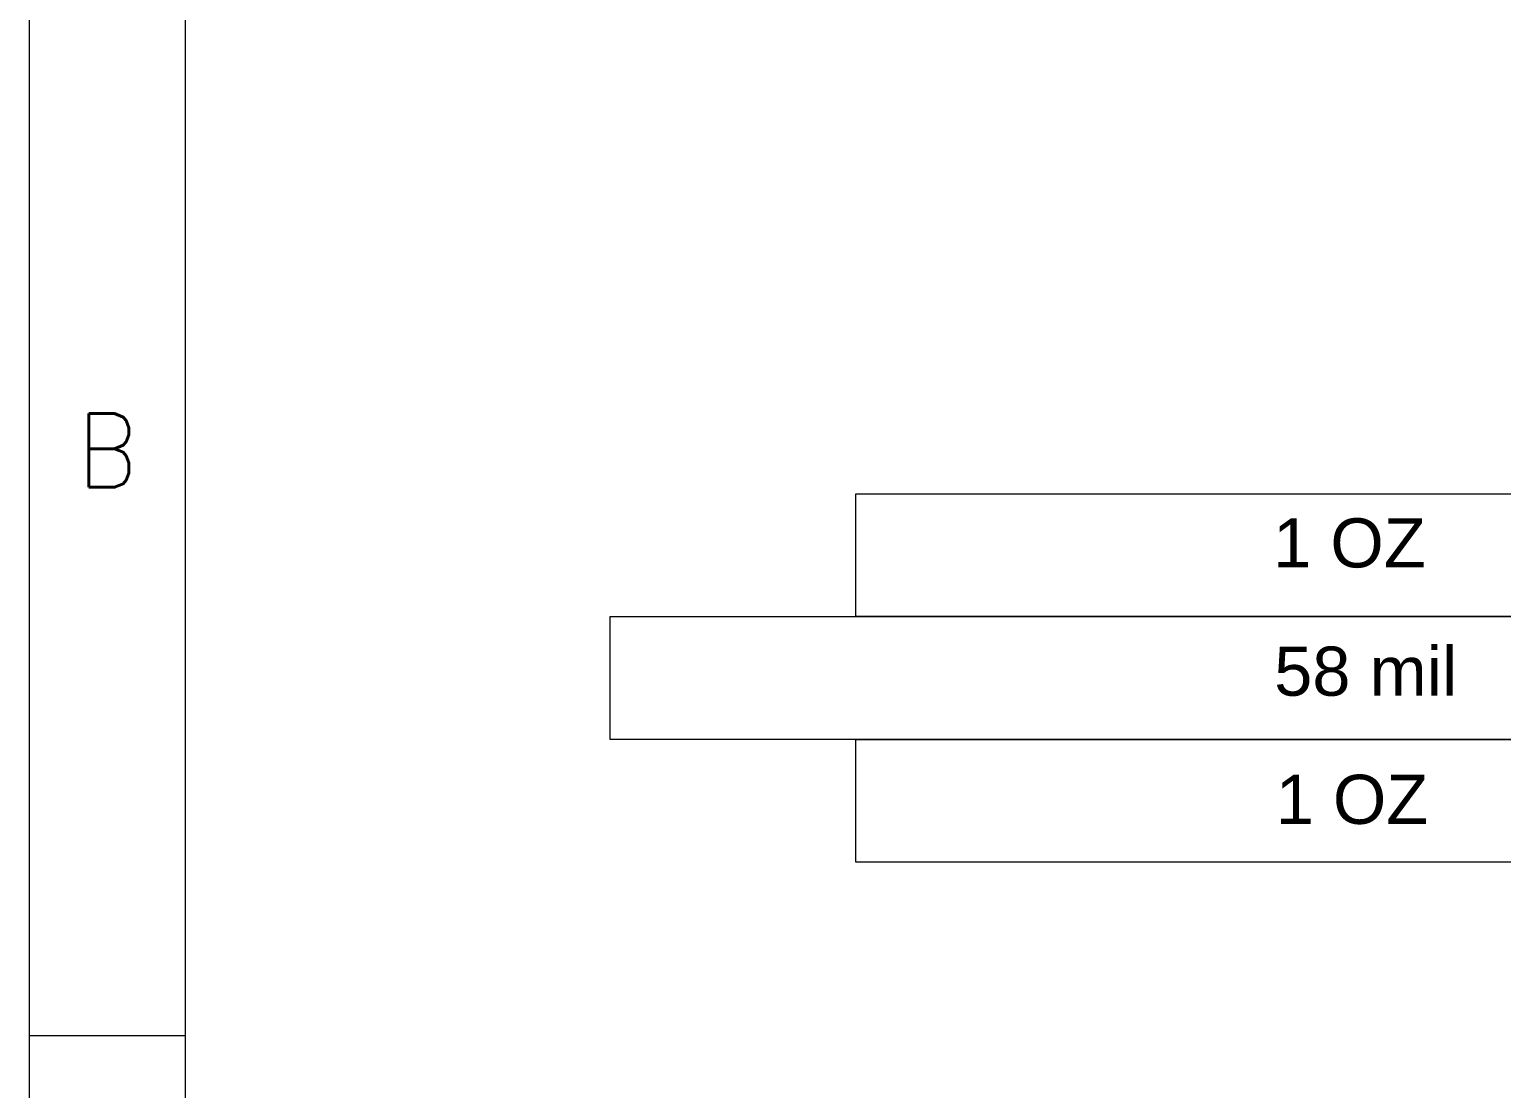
# Model space of a CAD drawing. Header units: millimetres. Extents: x 0 to 279, y 0 to 216.
# Drawn here: x 6.3 to 66.3, y 105.9 to 149 of the extents above; entities that cross this region are included whole.
import ezdxf

# ---------------------------------------------------------------- set-up
doc = ezdxf.new("R2010")
doc.units = ezdxf.units.MM
doc.layers.get('0').update_dxf_attribs({"lineweight": 0})
doc.layers.add('9.1 Drawing sheet', color=9, linetype='Continuous', lineweight=9)
doc.styles.add('textstyle1', font='')
doc.styles.add('textstyle14', font='Standard')
doc.styles.add('textstyle4', font='')
doc.styles.add('textstyle5', font='')
doc.styles.get('textstyle1').set_extended_font_data('Arial')
doc.styles.get('textstyle4').set_extended_font_data('Arial')
doc.styles.get('textstyle5').set_extended_font_data('Arial')

# ---------------------------------------------------------------- blocks, each defined once
blk = doc.blocks.new('Zoned border')
at = {"layer": '9.1 Drawing sheet'}
for p, q in [((6.35, 6.35), (6.35, 209.55)), ((6.35, 107.95), (12.7, 107.95))]:
    blk.add_line(p, q, dxfattribs=at)
at = {"layer": '9.1 Drawing sheet', "insert": (9.525, 131.762), "char_height": 3, "attachment_point": 5, "style": 'textstyle14'}
blk.add_mtext('B', dxfattribs=at)
blk = doc.blocks.new('Paper Frame')
at = {"layer": '9.1 Drawing sheet'}
blk.add_line((12.7, 12.7), (12.7, 203.2), dxfattribs=at)
blk.add_blockref('Zoned border', (0, 0), dxfattribs=at)
blk = doc.blocks.new('construction')
for p, q in [((0, 15), (40, 15)), ((0, 10), (0, 15)), ((-10, 10), (50, 10)), ((-10, 5), (-10, 10)), ((40, 10), (0, 10)), ((50, 5), (-10, 5)), ((0, 5), (40, 5)), ((0, 0), (0, 5)), ((40, 0), (0, 0))]:
    blk.add_line(p, q)
at = {"char_height": 1, "attachment_point": 1}
for s, insert, style in [('\\H2;1 OZ', (17, 14), 'textstyle4'), ('\\H2;58 mil', (17.04, 8.78), 'textstyle1'), ('\\H2;1 OZ', (17.103, 3.563), 'textstyle5')]:
    blk.add_mtext(s, dxfattribs=dict(at, insert=insert, style=style))

msp = doc.modelspace()

# ---------------------------------------------------------------- block references
at = {"color": 18}
msp.add_blockref('construction', (40, 115.07), dxfattribs=at)
at = {"layer": '9.1 Drawing sheet', "color": 18}
msp.add_blockref('Paper Frame', (0, 0.07), dxfattribs=at)

doc.saveas('drawing.dxf')
